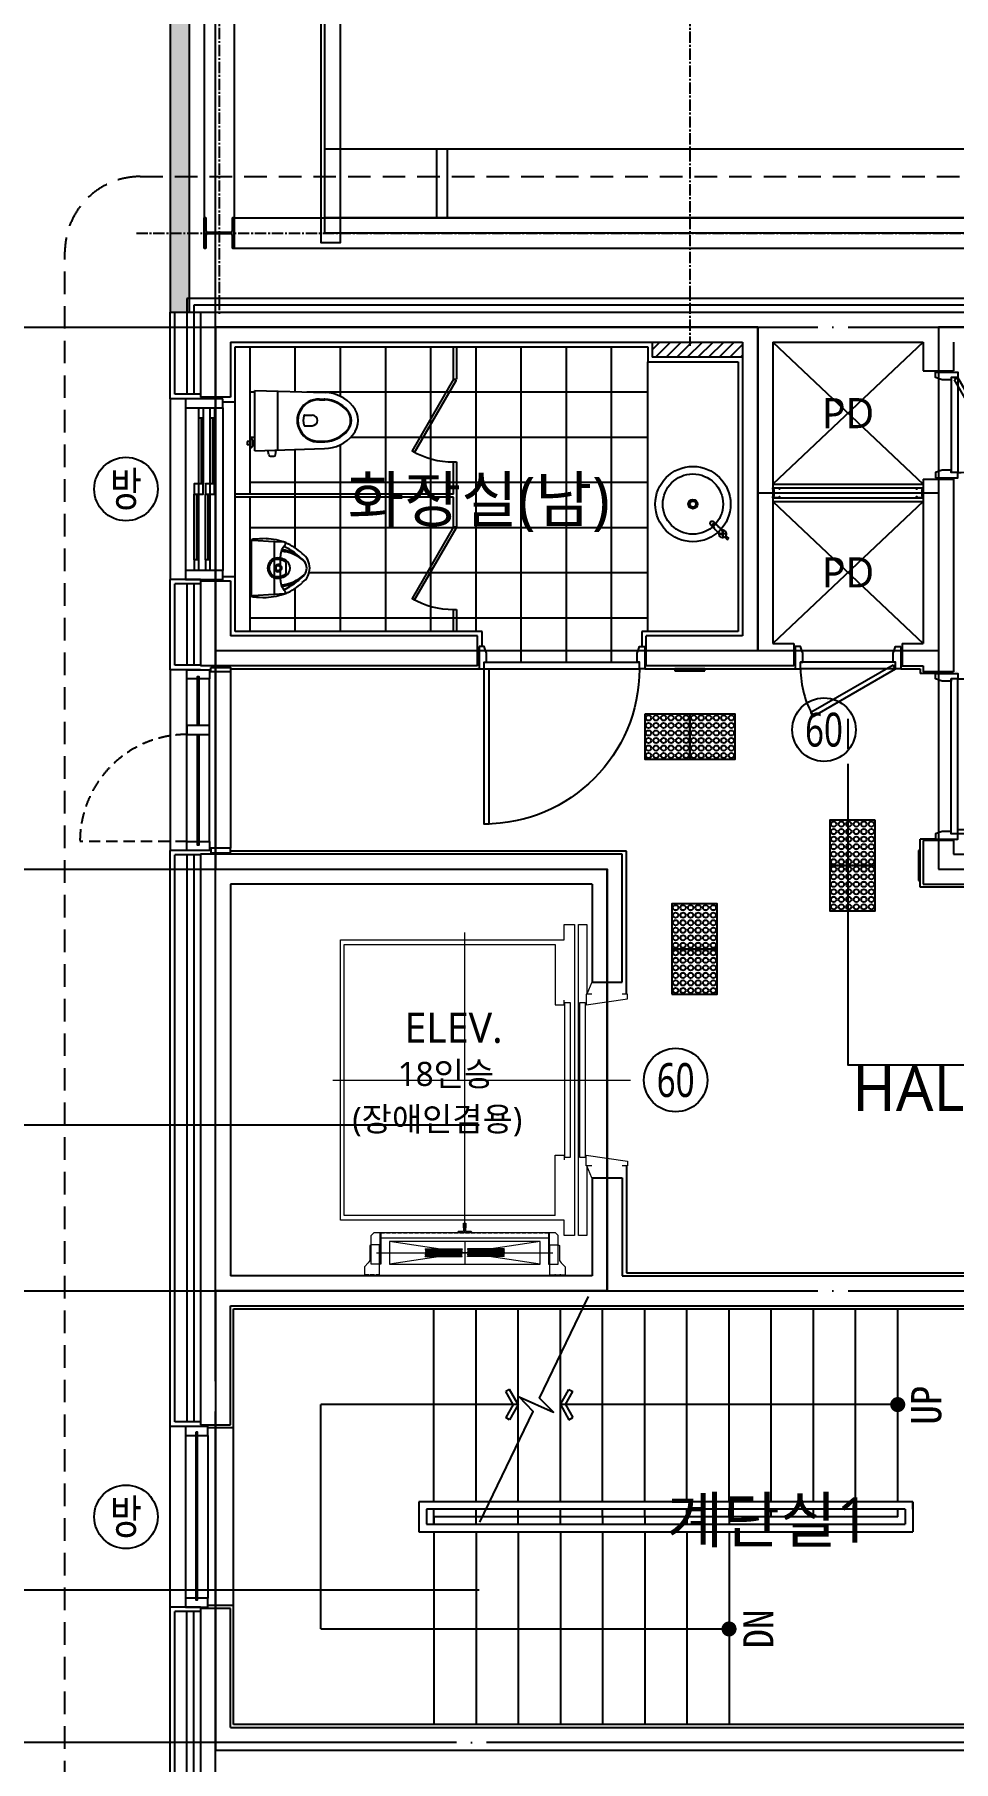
# Model space of a CAD drawing. Header units: millimetres. Extents: x 126000 to 189000, y 0 to 44550.
# Drawn here: x 140874 to 146975, y 17684 to 29152 of the extents above; entities that cross this region are included whole.
import ezdxf
from ezdxf.enums import TextEntityAlignment as Align

# ---------------------------------------------------------------- set-up
doc = ezdxf.new("R2010")
doc.units = ezdxf.units.MM
doc.header["$LTSCALE"] = 100
for name, pattern in [('CEN', [62, 60, -1, 0, -1]), ('CENTER', [66, 60, -2, 2, -2]), ('CENTER2', [1.125, 0.75, -0.125, 0.125, -0.125]), ('CHCENTER', [2.875, 2.5, -0.125, 0.125, -0.125]), ('DOT', [6.35, 0, -6.35]), ('HID', [2.3, 1.5, -0.8]), ('HIDDEN', [0.375, 0.25, -0.125])]:
    doc.linetypes.add(name, pattern=pattern)
for name, color, linetype in [('00', 7, 'Continuous'), ('1', 1, 'CHCENTER'), ('3', 5, 'Continuous'), ('A-EQP-TOILET', 6, 'Continuous'), ('A-MARK', 3, 'Continuous'), ('AA-DWXM-DOOR', 4, 'Continuous'), ('CEN', 1, 'CEN'), ('COL', 2, 'Continuous'), ('DW-STUD', 8, 'Continuous'), ('FIN', 5, 'Continuous'), ('fur', 6, 'Continuous'), ('HAT', 5, 'Continuous'), ('insul', 8, 'Continuous'), ('L1', 8, 'Continuous'), ('TEX', 3, 'Continuous'), ('TEXT', 3, 'Continuous'), ('TEXT3', 7, 'Continuous'), ('WAL', 3, 'Continuous'), ('WID', 4, 'Continuous'), ('방화문', 7, 'Continuous'), ('부분확대', 7, 'Continuous'), ('장애인', 8, 'Continuous')]:
    doc.layers.add(name, color=color, linetype=linetype)
for name, color, linetype, lineweight in [('LAD-CEN', 1, 'CENTER2', 9), ('LAD-OUTLINE', 7, 'Continuous', 20), ('LAD-REFERENCE', 7, 'Continuous', 5), ('LAD-THINLINE', 7, 'Continuous', 9)]:
    doc.layers.add(name, color=color, linetype=linetype, lineweight=lineweight)
doc.layers.add('면적선', color=44, linetype='Continuous', plot=False)
doc.styles.add('돋움', font='')
doc.styles.add('맑은고딕', font='')
doc.styles.add('울릉도L', font='')
doc.styles.get('돋움').set_extended_font_data('DotumChe')
doc.styles.get('맑은고딕').set_extended_font_data('Malgun Gothic')
doc.styles.get('울릉도L').set_extended_font_data('Malgun Gothic')
doc.linetypes.add('BATTING', pattern='A,0.00254,-2.54,[134,ltypeshp.shx,S=2.54,R=0,X=-2.54,Y=0],-5.08,[134,ltypeshp.shx,S=2.54,R=180,X=2.54,Y=0],-2.54', length=10.16254)

# ---------------------------------------------------------------- blocks, each defined once
blk = doc.blocks.new('*U14')
at = {"layer": 'LAD-OUTLINE'}
blk.add_line((0, 0), (80, 35), dxfattribs=at)
blk.add_lwpolyline([(80, 0), (80, 39), (150, 39), (110, -237), (80, -237), (80, -200)], dxfattribs=at)
blk = doc.blocks.new('*U15')
at = {"layer": 'LAD-OUTLINE'}
blk.add_line((0, 0), (-80, 35), dxfattribs=at)
blk.add_lwpolyline([(-80, 0), (-80, 39), (-150, 39), (-110, -237), (-80, -237), (-80, -200)], dxfattribs=at)
blk = doc.blocks.new('*U13')
at = {"layer": 'LAD-CEN', "ltscale": 200}
for p, q in [((0, 875), (0, -1100)), ((-1009, 0), (980, 0))]:
    blk.add_line(p, q, dxfattribs=at)
at = {"layer": 'LAD-OUTLINE'}
for points in [[(-1032, -730), (-1032, -660), (-930, -660), (-930, 825), (930, 825), (930, -660), (1032, -660), (1032, -730), (-1032, -730)], [(-900, -600), (-900, 800), (900, 800), (900, -600)], [(-900, -600), (-500, -600), (-500, -660), (-530, -660)], [(-515, -665), (515, -665), (515, -700), (-515, -700), (-515, -665)], [(900, -600), (500, -600), (500, -660), (530, -660)], [(-570, -810), (-1032, -810), (-1032, -755), (1032, -755), (1032, -810), (570, -810)], [(-515, -765), (515, -765), (515, -800), (-515, -800), (-515, -765)]]:
    blk.add_lwpolyline(points, dxfattribs=at)
blk = doc.blocks.new('LAD-RAIL-13K')
at = {"layer": 'LAD-THINLINE', "linetype": 'Continuous'}
for p, q in [((-40.801031, -53.720832), (-8.448969, -51.279167)), ((-4.75, -47.290511), (-4.75, -35.2)), ((4.75, -35.2), (4.75, -47.290511)), ((8.448969, -51.279167), (40.801031, -53.720832))]:
    blk.add_line(p, q, dxfattribs=at)
for points in [[(-7.95, -32), (-8, -32), (-8, -1), (-7, 0), (7, 0), (8, -1), (8, -32), (7.95, -32)], [(44.5, -57.709489), (44.5, -62), (-44.5, -62), (-44.5, -57.709489)]]:
    blk.add_lwpolyline(points, dxfattribs=at)
for centre, radius, start, end in [((-40.5, -57.709489), 4, 94.3160279995, 180), ((-8.75, -47.290511), 4, 274.3160279995, 0), ((-7.95, -35.2), 3.2, 0, 90), ((7.95, -35.2), 3.2, 90, 180), ((8.75, -47.290511), 4, 180, 265.6839720005), ((40.5, -57.709489), 4, 0, 85.6839720005)]:
    blk.add_arc(centre, radius, start, end, dxfattribs=at)
blk = doc.blocks.new('*U10')
at = {"layer": 'LAD-CEN', "ltscale": 10}
for p, q in [((-293, 636), (-277, 636)), ((-293, 601), (-277, 601)), ((-293, -601), (-277, -601)), ((-293, -636), (-277, -636))]:
    blk.add_line(p, q, dxfattribs=at)
at = {"layer": 'LAD-REFERENCE'}
for p, q in [((0, 601), (0, -601)), ((-211, 562), (0, 562)), ((-37, 556), (-37, -556)), ((-211, -562), (0, -562))]:
    blk.add_line(p, q, dxfattribs=at)
for points in [[(-83, 621), (-83, 621), (-88, 629), (-180, 629, -0.188811), (-194, 634), (-201, 641), (-228, 666), (-288, 666), (-288, 566), (-213, 566), (-83, 566)], [(-83, -621), (-83, -621), (-88, -629), (-180, -629, 0.188811), (-194, -634), (-201, -641), (-228, -666), (-288, -666), (-288, -566), (-213, -566), (-83, -566)]]:
    blk.add_lwpolyline(points, format="xyb", close=True, dxfattribs=at)
for points in [[(0, 556), (-211, 556), (-211, 621), (-20, 621), (0, 601)], [(0, -556), (-211, -556), (-211, -621), (-20, -621), (0, -601)]]:
    blk.add_lwpolyline(points, dxfattribs=at)
at = {"layer": 'LAD-THINLINE', "color": 2, "linetype": 'HIDDEN'}
for p, q in [((-282, 566), (-282, 666)), ((-6, -556), (-6, 556)), ((-282, -566), (-282, -666))]:
    blk.add_line(p, q, dxfattribs=at)
blk = doc.blocks.new('*U11')
at = {"layer": 'LAD-CEN', "linetype": 'CENTER'}
for p, q in [((0, 586), (0, -586)), ((75, 0), (-75, 0))]:
    blk.add_line(p, q, dxfattribs=at)
at = {"layer": 'LAD-THINLINE', "color": 5}
for p, q in [((-75, -500), (75, 500)), ((75, -500), (-75, 500)), ((-25, 262), (-25, 17)), ((-25, 262), (-22, 262)), ((-25, 262), (-22, 262)), ((-25, 262), (-22, 262)), ((-25, 262), (-22, 262)), ((-22, 262), (-22, 17)), ((-22, 262), (-21, 259)), ((-22, 262), (-21, 259)), ((-15, 260), (-12, 260)), ((-15, 260), (-12, 260)), ((-15, 260), (-15, 20)), ((-15, 260), (-9, 260)), ((-15, 260), (-9, 260)), ((-9, 260), (-9, 20)), ((-3, 260), (-3, 20)), ((3, 260), (-3, 260)), ((3, 260), (-3, 260)), ((3, 260), (0, 260)), ((3, 260), (0, 260)), ((3, 260), (3, 20)), ((15, 260), (9, 260)), ((9, 260), (9, 20)), ((9, 260), (9, 20)), ((15, 260), (12, 260)), ((15, 260), (15, 20)), ((25, 262), (21, 262)), ((25, 262), (21, 262)), ((21, 262), (21, 17)), ((21, 262), (21, 259)), ((25, 262), (21, 262)), ((25, 262), (21, 262)), ((21, 262), (21, 259)), ((25, 262), (25, 17)), ((-25, 17), (-22, 17)), ((-25, 17), (-22, 17)), ((-22, 17), (-21, 21)), ((-15, 20), (-9, 20)), ((-15, 20), (-9, 20)), ((3, 20), (-3, 20)), ((15, 20), (9, 20)), ((21, 17), (21, 21)), ((25, 17), (21, 17)), ((25, 17), (21, 17)), ((-25, -263), (-25, -18)), ((-25, -18), (-22, -18)), ((-25, -18), (-22, -18)), ((-22, -263), (-22, -18)), ((-22, -18), (-21, -21)), ((-15, -21), (-9, -21)), ((-15, -21), (-9, -21)), ((-15, -261), (-15, -21)), ((-9, -261), (-9, -21)), ((-3, -261), (-3, -21)), ((3, -21), (-3, -21)), ((3, -261), (3, -21)), ((15, -21), (9, -21)), ((9, -261), (9, -21)), ((9, -261), (9, -21)), ((15, -261), (15, -21)), ((21, -263), (21, -18)), ((25, -18), (21, -18)), ((25, -18), (21, -18)), ((21, -18), (21, -21)), ((25, -263), (25, -18)), ((-25, -263), (-22, -263)), ((-25, -263), (-22, -263)), ((-25, -263), (-22, -263)), ((-25, -263), (-22, -263)), ((-22, -263), (-21, -260)), ((-22, -263), (-21, -260)), ((-15, -261), (-12, -261)), ((-15, -261), (-12, -261)), ((-15, -261), (-9, -261)), ((-15, -261), (-9, -261)), ((3, -261), (-3, -261)), ((3, -261), (-3, -261)), ((3, -261), (0, -261)), ((3, -261), (0, -261)), ((15, -261), (9, -261)), ((15, -261), (12, -261)), ((21, -263), (21, -260)), ((21, -263), (21, -260)), ((25, -263), (21, -263)), ((25, -263), (21, -263)), ((25, -263), (21, -263)), ((25, -263), (21, -263))]:
    blk.add_line(p, q, dxfattribs=at)
at = {"layer": 'LAD-THINLINE'}
blk.add_lwpolyline([(-75, -500), (75, -500), (75, 500), (-75, 500)], close=True, dxfattribs=at)
at = {"layer": 'LAD-THINLINE', "color": 5}
for centre, start, end in [((-18, 260), 190.2367, 0), ((-18, 260), 190.2367, 0), ((-6, 260), 180, 0), ((-6, 260), 180, 0), ((6, 260), 180, 0), ((6, 260), 180, 0), ((18, 260), 180, 349.7633), ((18, 260), 180, 349.7633), ((-18, 20), 0, 169.7633), ((-6, 20), 0, 180), ((6, 20), 0, 180), ((18, 20), 10.2367, 180), ((-18, -21), 190.2367, 0), ((-6, -21), 180, 0), ((6, -21), 180, 0), ((18, -21), 180, 349.7633), ((-18, -261), 0, 169.7633), ((-18, -261), 0, 169.7633), ((-6, -261), 0, 180), ((-6, -261), 0, 180), ((6, -261), 0, 180), ((6, -261), 0, 180), ((18, -261), 10.2367, 180), ((18, -261), 10.2367, 180)]:
    blk.add_arc(centre, 3, start, end, dxfattribs=at)
blk = doc.blocks.new('1')
for name, p in [('*U11', (2386334, -4381467)), ('*U14', (2386831, -4382312)), ('*U15', (2388131, -4382312))]:
    blk.add_blockref(name, p)
at = {"rotation": 270}
blk.add_blockref('LAD-RAIL-13K', (2386531, -4381467), dxfattribs=at)
at = {"layer": 'L1'}
for name, p in [('*U13', (2387481, -4381467)), ('*U10', (2386469, -4381467))]:
    blk.add_blockref(name, p, dxfattribs=at)
blk = doc.blocks.new('새로운 블럭$0$arrow1')
for p, q in [((0, 0), (0.286, 0.501)), ((0, 0), (0.286, -0.501)), ((0.165, 0), (0.41, 0.429)), ((0.165, 0), (0.41, -0.429)), ((0.286, 0.501), (0.41, 0.43)), ((0.286, -0.501), (0.41, -0.43))]:
    blk.add_line(p, q)
blk = doc.blocks.new('*U50')
at = {"layer": 'AA-DWXM-DOOR', "color": 8}
for p, q in [((35, 120), (1065, 120)), ((35, 75), (1065, 75))]:
    blk.add_line(p, q, dxfattribs=at)
at = {"layer": 'AA-DWXM-DOOR'}
for points in [[(65, 120), (65, 1150), (35, 1150), (35, 120)], [(0, -30), (0, 120), (35, 120), (35, 75), (50, 75), (50, 15), (35, -30), (35, -30)], [(1100, -30), (1100, 120), (1065, 120), (1065, 75), (1050, 75), (1050, 15), (1065, -30), (1065, -30)]]:
    blk.add_lwpolyline(points, close=True, dxfattribs=at)
at = {"layer": 'AA-DWXM-DOOR', "color": 16}
blk.add_arc((35, 120), 1030, 0, 90, dxfattribs=at)
at = {"layer": 'Defpoints', "linetype": 'DOT'}
for p, q in [((-10, 110), (-10, -20)), ((1110, 110), (1110, -20))]:
    blk.add_line(p, q, dxfattribs=at)
blk = doc.blocks.new('A$C741C417D')
at = {"layer": 'AA-DWXM-DOOR', "color": 8}
for p, q in [((-665, 190), (-35, 190)), ((-665, 145), (-35, 145))]:
    blk.add_line(p, q, dxfattribs=at)
at = {"layer": 'AA-DWXM-DOOR'}
for points in [[(-650, 164), (-104, 479), (-119, 505), (-665, 190)], [(-700, 40), (-700, 190), (-665, 190), (-665, 145), (-650, 145), (-650, 85), (-665, 40), (-665, 40)], [(0, 40), (0, 190), (-35, 190), (-35, 145), (-50, 145), (-50, 85), (-35, 40), (-35, 40)]]:
    blk.add_lwpolyline(points, close=True, dxfattribs=at)
at = {"layer": 'AA-DWXM-DOOR', "color": 16}
blk.add_arc((-665, 190), 630, 0, 29.9999, dxfattribs=at)
blk = doc.blocks.new('A$C38E82509')
at = {"layer": 'A-EQP-TOILET'}
for p, q in [((0, 369), (0, 7)), ((152, 363), (11, 372)), ((155, 16), (155, 360)), ((221, 359), (158, 363)), ((195, 108), (195, 268)), ((230, 225), (230, 151)), ((152, 13), (11, 4)), ((221, 17), (158, 13))]:
    blk.add_line(p, q, dxfattribs=at)
for centre, radius, start, end in [((15, 364), 15, 93.8943, 180), ((10, 362), 10, 86.2686, 180), ((150, -1616), 2000, 91.4255, 93.8943), ((66, -146), 530, 71.9423, 86.2769), ((152, 360), 3, 0, 86.2686), ((158, 360), 3, 86.2686, 180), ((220, 349), 10, 312.9859, 86.2686), ((22, -75), 480, 48.4528, 64.2738), ((182, 192), 70, 144.4696, 153.0054), ((166, 204), 50, 143.0546, 144.4696), ((166, 204), 50, 128.4584, 143.0546), ((166, 204), 50, 112.3552, 128.4584), ((166, 204), 40, 119.5264, 141.0261), ((166, 204), 40, 102.6693, 119.5264), ((166, 204), 50, 102.6693, 112.3552), ((177, 155), 100, 79.6672, 102.6693), ((177, 155), 90, 78.5043, 102.6693), ((295, 268), 100, 132.9859, 180), ((177, 155), 100, 58.0374, 79.6672), ((177, 155), 90, 55.67, 78.5043), ((182, 50), 250, 46.2214, 85.9523), ((170, 63), 250, 42.0777, 82.0201), ((143, 109), 233, 66.6541, 71.5757), ((200, 188), 50, 60, 60.1925), ((200, 188), 60, 300, 60), ((22, -79), 455, 49.6406, 62.0313), ((183, 86), 225, 39.8659, 53.5906), ((272, 188), 118, 305.1415, 54.8585), ((300, 188), 70, 322.3301, 37.6699), ((180, 188), 70, 157.482, 202.518), ((180, 188), 70, 148.9973, 157.482), ((180, 188), 70, 202.518, 211.0027), ((180, 188), 60, 155.6699, 204.3301), ((182, 184), 70, 206.9946, 215.5304), ((180, 188), 60, 148.6631, 155.6699), ((180, 188), 60, 204.3301, 211.3369), ((166, 172), 50, 215.5304, 216.9454), ((166, 172), 50, 216.9454, 231.5416), ((182, 192), 60, 144.4696, 153.3396), ((182, 184), 60, 206.6604, 215.5304), ((166, 204), 40, 141.0261, 144.4696), ((166, 172), 40, 215.5304, 218.9739), ((166, 172), 40, 218.9739, 240.4736), ((166, 172), 50, 231.5416, 247.6448), ((166, 172), 40, 240.4736, 257.3307), ((166, 172), 50, 247.6448, 257.3307), ((177, 221), 100, 257.3307, 280.3328), ((180, 188), 24, 51.3178, 308.6822), ((177, 221), 90, 257.3307, 281.4957), ((180, 188), 16, 20.3641, 339.6359), ((180, 188), 24, 308.6822, 51.3178), ((180, 188), 16, 339.6359, 20.3641), ((177, 221), 90, 281.4957, 304.33), ((177, 221), 100, 280.3328, 301.9626), ((182, 326), 250, 274.0477, 313.7786), ((170, 313), 250, 277.9799, 317.9223), ((225, 225), 5, 0, 55.67), ((225, 151), 5, 304.33, 0), ((183, 289), 225, 306.4094, 320.1341), ((10, 14), 10, 180, 273.7314), ((15, 12), 15, 180, 266.1057), ((68, 501), 509, 273.572, 288.7455), ((152, 16), 3, 273.7314, 0), ((158, 16), 3, 180, 273.7314), ((295, 108), 100, 180, 227.0141), ((143, 267), 233, 288.4243, 293.3459), ((220, 27), 10, 273.7314, 47.0141), ((22, 450), 480, 295.7262, 311.5472), ((22, 455), 455, 297.9687, 310.3594), ((150, 1992), 2000, 266.1057, 268.5745)]:
    blk.add_arc(centre, radius, start, end, dxfattribs=at)
blk = doc.blocks.new('EntPlan_C200X200')
for p, q in [((100, 100), (-100, 100)), ((-100, 100), (-100, 88)), ((-100, 88), (-17, 88)), ((-4, 75), (-4, -75)), ((4, -75), (4, 75)), ((17, 88), (100, 88)), ((100, 88), (100, 100)), ((-17, -88), (-100, -88)), ((-100, -88), (-100, -100)), ((-100, -100), (100, -100)), ((100, -88), (17, -88)), ((100, -100), (100, -88))]:
    blk.add_line(p, q)
blk.add_lwpolyline([(-4, 75, 0.414214), (-17, 88), (-100, 88), (-100, 100), (100, 100), (100, 88), (17, 88, 0.414214), (4, 75), (4, -75, 0.414214), (17, -88), (100, -88), (100, -100), (-100, -100), (-100, -88), (-17, -88, 0.414214), (-4, -75)], format="xyb", close=True)
for centre, start, end in [((-17, 75), 0, 90), ((17, 75), 90, 180), ((-17, -75), 270, 0), ((17, -75), 180, 270)]:
    blk.add_arc(centre, 13, start, end)
blk = doc.blocks.new('pl_l1')
for p, q in [((2375, 1060), (-2375, 1060)), ((-2375, 1060), (-2375, -1060)), ((2375, 1060), (2375, -1060)), ((2375, 960), (-2375, 960)), ((1560, 960), (1560, 500)), ((1630, 960), (1630, 500)), ((-2375, 500), (2375, 500)), ((-2375, -500), (2375, -500)), ((-1630, -960), (-1630, -500)), ((-1560, -960), (-1560, -500)), ((2375, -960), (-2375, -960)), ((2375, -1060), (-2375, -1060))]:
    blk.add_line(p, q)
blk = doc.blocks.new('cage_l1')
for p, q in [((-2948, 1328), (-2943, 1330)), ((-2948, 1282), (-2948, 1328)), ((-2948, 1282), (-2943, 1280)), ((-2833, 1330), (-2943, 1330)), ((-2833, 1280), (-2943, 1280)), ((-2930, 1275), (-2930, 1272)), ((-2830, 1275), (-2930, 1275)), ((-2930, 1272), (-2930, 1255)), ((-2908, 1280), (-2908, 1275)), ((-2868, 1280), (-2868, 1275)), ((-2828, 1328), (-2833, 1330)), ((-2828, 1282), (-2833, 1280)), ((-2830, 1265), (-2830, 1275)), ((-2770, 1265), (-2830, 1265)), ((-2828, 1282), (-2828, 1328)), ((-2823, 1279), (-2825, 1274)), ((-2825, 1265), (-2825, 1274)), ((-2777, 1279), (-2823, 1279)), ((-2777, 1279), (-2775, 1274)), ((-2775, 1265), (-2775, 1274)), ((-2772, 1328), (-2767, 1330)), ((-2772, 1282), (-2772, 1328)), ((-2772, 1282), (-2767, 1280)), ((-2770, 1265), (-2770, 1275)), ((-2670, 1275), (-2770, 1275)), ((-2767, 1330), (-2657, 1330)), ((-2767, 1280), (-2657, 1280)), ((-2732, 1280), (-2732, 1275)), ((-2692, 1280), (-2692, 1275)), ((-2670, 1275), (-2670, 1272)), ((-2670, 1272), (-2670, 1255)), ((-2652, 1328), (-2657, 1330)), ((-2652, 1282), (-2657, 1280)), ((-2652, 1282), (-2652, 1328)), ((2652, 1328), (2657, 1330)), ((2652, 1282), (2652, 1328)), ((2652, 1282), (2657, 1280)), ((2767, 1330), (2657, 1330)), ((2767, 1280), (2657, 1280)), ((2670, 1275), (2670, 1272)), ((2670, 1275), (2770, 1275)), ((2670, 1272), (2670, 1255)), ((2692, 1280), (2692, 1275)), ((2732, 1280), (2732, 1275)), ((2772, 1328), (2767, 1330)), ((2772, 1282), (2767, 1280)), ((2770, 1265), (2770, 1275)), ((2770, 1265), (2830, 1265)), ((2772, 1282), (2772, 1328)), ((2777, 1279), (2775, 1274)), ((2775, 1265), (2775, 1274)), ((2777, 1279), (2823, 1279)), ((2823, 1279), (2825, 1274)), ((2825, 1265), (2825, 1274)), ((2828, 1328), (2833, 1330)), ((2828, 1282), (2828, 1328)), ((2828, 1282), (2833, 1280)), ((2830, 1265), (2830, 1275)), ((2830, 1275), (2930, 1275)), ((2833, 1330), (2943, 1330)), ((2833, 1280), (2943, 1280)), ((2868, 1280), (2868, 1275)), ((2908, 1280), (2908, 1275)), ((2930, 1275), (2930, 1272)), ((2930, 1272), (2930, 1255)), ((2948, 1328), (2943, 1330)), ((2948, 1282), (2943, 1280)), ((2948, 1282), (2948, 1328)), ((-2930, 1255), (-2872.7, 1126)), ((-2670, 1255), (-2727.3, 1126)), ((-2113.5, 1176), (-2080, 1189.5)), ((-2113.5, 1060), (-2113.5, 1176)), ((-2080, 1189.5), (-1980, 1189.5)), ((-1980, 1189.5), (-1946.5, 1176)), ((-1946.5, 1060), (-1946.5, 1176)), ((1980, 1189.5), (1946.5, 1176)), ((1946.5, 1060), (1946.5, 1176)), ((2080, 1189.5), (1980, 1189.5)), ((2113.5, 1176), (2080, 1189.5)), ((2113.5, 1060), (2113.5, 1176)), ((2670, 1255), (2727.3, 1126)), ((2930, 1255), (2872.7, 1126)), ((-2875, -1126), (-2875, 1126)), ((-2875, 1126), (-2505, 1126)), ((-2485, 1053), (-2485, 1106)), ((-2375, 1060), (-2485, 1060)), ((-2395, -1060), (-2395, 1060)), ((2375, 1060), (2485, 1060)), ((2395, -1060), (2395, 1060)), ((2485, 1053), (2485, 1106)), ((2875, 1126), (2505, 1126)), ((2875, -1126), (2875, 1126)), ((-2930, -1255), (-2872.7, -1126)), ((-2875, -1126), (-2505, -1126)), ((-2670, -1255), (-2727.3, -1126)), ((-2485, -1053), (-2485, -1106)), ((-2375, -1060), (-2485, -1060)), ((-2113.5, -1176), (-2113.5, -1060)), ((-1946.5, -1176), (-1946.5, -1060)), ((1946.5, -1176), (1946.5, -1060)), ((2113.5, -1176), (2113.5, -1060)), ((2375, -1060), (2485, -1060)), ((2485, -1053), (2485, -1106)), ((2875, -1126), (2505, -1126)), ((2670, -1255), (2727.3, -1126)), ((2930, -1255), (2872.7, -1126)), ((-2930, -1272), (-2930, -1255)), ((-2670, -1272), (-2670, -1255)), ((-2113.5, -1176), (-2080, -1189.5)), ((-2080, -1189.5), (-1980, -1189.5)), ((-1980, -1189.5), (-1946.5, -1176)), ((1980, -1189.5), (1946.5, -1176)), ((2080, -1189.5), (1980, -1189.5)), ((2113.5, -1176), (2080, -1189.5)), ((2670, -1272), (2670, -1255)), ((2930, -1272), (2930, -1255)), ((-2948, -1282), (-2943, -1280)), ((-2948, -1282), (-2948, -1328)), ((-2948, -1328), (-2943, -1330)), ((-2833, -1280), (-2943, -1280)), ((-2833, -1330), (-2943, -1330)), ((-2930, -1275), (-2930, -1272)), ((-2830, -1275), (-2930, -1275)), ((-2908, -1280), (-2908, -1275)), ((-2868, -1280), (-2868, -1275)), ((-2828, -1282), (-2833, -1280)), ((-2828, -1328), (-2833, -1330)), ((-2830, -1265), (-2830, -1275)), ((-2770, -1265), (-2830, -1265)), ((-2828, -1282), (-2828, -1328)), ((-2825, -1265), (-2825, -1274)), ((-2823, -1279), (-2825, -1274)), ((-2777, -1279), (-2823, -1279)), ((-2777, -1279), (-2775, -1274)), ((-2775, -1265), (-2775, -1274)), ((-2772, -1282), (-2767, -1280)), ((-2772, -1282), (-2772, -1328)), ((-2772, -1328), (-2767, -1330)), ((-2770, -1265), (-2770, -1275)), ((-2670, -1275), (-2770, -1275)), ((-2767, -1280), (-2657, -1280)), ((-2767, -1330), (-2657, -1330)), ((-2732, -1280), (-2732, -1275)), ((-2692, -1280), (-2692, -1275)), ((-2670, -1275), (-2670, -1272)), ((-2652, -1282), (-2657, -1280)), ((-2652, -1328), (-2657, -1330)), ((-2652, -1282), (-2652, -1328)), ((2652, -1282), (2657, -1280)), ((2652, -1282), (2652, -1328)), ((2652, -1328), (2657, -1330)), ((2767, -1280), (2657, -1280)), ((2767, -1330), (2657, -1330)), ((2670, -1275), (2670, -1272)), ((2670, -1275), (2770, -1275)), ((2692, -1280), (2692, -1275)), ((2732, -1280), (2732, -1275)), ((2772, -1282), (2767, -1280)), ((2772, -1328), (2767, -1330)), ((2770, -1265), (2770, -1275)), ((2770, -1265), (2830, -1265)), ((2772, -1282), (2772, -1328)), ((2775, -1265), (2775, -1274)), ((2777, -1279), (2775, -1274)), ((2777, -1279), (2823, -1279)), ((2823, -1279), (2825, -1274)), ((2825, -1265), (2825, -1274)), ((2828, -1282), (2833, -1280)), ((2828, -1282), (2828, -1328)), ((2828, -1328), (2833, -1330)), ((2830, -1265), (2830, -1275)), ((2830, -1275), (2930, -1275)), ((2833, -1280), (2943, -1280)), ((2833, -1330), (2943, -1330)), ((2868, -1280), (2868, -1275)), ((2908, -1280), (2908, -1275)), ((2930, -1275), (2930, -1272)), ((2948, -1282), (2943, -1280)), ((2948, -1328), (2943, -1330)), ((2948, -1282), (2948, -1328))]:
    blk.add_line(p, q)
for centre, radius, start, end in [((50, 0), 2745, 157.44284, 202.55716), ((57.2, 0), 2732.2, 157.17179, 202.82821), ((-2505, 1106), 20, 0, 90), ((-57.2, 0), 2732.2, 337.17179, 22.82821), ((2505, 1106), 20, 90, 180), ((-50, 0), 2745, 337.44284, 22.55716), ((-2505, -1106), 20, 270, 0), ((2505, -1106), 20, 180, 270)]:
    blk.add_arc(centre, radius, start, end)
blk.add_blockref('pl_l1', (0, 0))
blk = doc.blocks.new('Plan_Plate')
for points in [[(-1115, 2350), (-3562.5, 2350), (-3562.5, 2220), (-1115, 2220)], [(1115, 2350), (3562.5, 2350), (3562.5, 2220), (1115, 2220)], [(-1115, -2450), (-3562.5, -2450), (-3562.5, -2320), (-1115, -2320)], [(1115, -2450), (3562.5, -2450), (3562.5, -2320), (1115, -2320)]]:
    blk.add_lwpolyline(points, close=True)
at = {"xscale": -1, "rotation": 90}
blk.add_blockref('cage_l1', (0, 0), dxfattribs=at)
at = {"layer": '3', "rotation": 90}
for p in [(-2440, -50), (2440, -50)]:
    blk.add_blockref('pl_l1', p, dxfattribs=at)
blk = doc.blocks.new('002')
at = {"color": 1, "linetype": 'CENTER2'}
for p, q in [((1382958, 2257443), (1382958, 2264793)), ((1375208, 2261118), (1383708, 2261118)), ((1375408, 2257993), (1383508, 2257993))]:
    blk.add_line(p, q, dxfattribs=at)
at = {"color": 7, "linetype": 'Continuous'}
for p, q in [((1382858, 2258093), (1382858, 2264143)), ((1383058, 2258093), (1383058, 2264143)), ((1375958, 2258093), (1382958, 2258093)), ((1376058, 2257893), (1382858, 2257893))]:
    blk.add_line(p, q, dxfattribs=at)
for name, p in [('Plan_Plate', (1379458, 2261118)), ('EntPlan_C200X200', (1382958, 2257993))]:
    blk.add_blockref(name, p)
blk = doc.blocks.new('A$C1434219D')
at = {"layer": '장애인', "color": 6}
blk.add_lwpolyline([(0, 0), (300, 0), (300, 300), (0, 300)], close=True, dxfattribs=at)
at = {"layer": '장애인'}
for centre in [(25, 275), (25, 225), (75, 275), (75, 225), (125, 275), (125, 225), (175, 275), (175, 225), (225, 275), (225, 225), (275, 275), (275, 225), (25, 175), (25, 125), (75, 175), (75, 125), (125, 175), (125, 125), (175, 175), (175, 125), (225, 175), (225, 125), (275, 175), (275, 125), (25, 75), (25, 25), (75, 75), (75, 25), (125, 75), (125, 25), (175, 75), (175, 25), (225, 75), (225, 25), (275, 75), (275, 25)]:
    blk.add_circle(centre, 17.5, dxfattribs=at)
blk = doc.blocks.new('to-cl-004-D-P')
at = {"layer": 'A-EQP-TOILET'}
for p, q in [((32, 373), (499, 359)), ((32, -28), (32, 373)), ((182, 368), (182, -22)), ((460, 315), (497, 314)), ((460, 310), (496, 309)), ((361, 208), (412, 208)), ((361, 138), (412, 138)), ((0, 33), (-20, 33)), ((-20, 33), (-20, 12)), ((0, 12), (-20, 12)), ((4, 53), (0, 53)), ((0, 53), (0, -7)), ((18, 5), (18, 40)), ((460, 35), (496, 36)), ((460, 30), (497, 31)), ((4, -7), (0, -7)), ((32, -28), (493, -14)), ((125, -56), (118, -25)), ((134, -64), (158, -64)), ((168, -56), (173, -24))]:
    blk.add_line(p, q, dxfattribs=at)
for centre, radius, start, end in [((489, 109), 250, 39.393, 87.8693), ((452, 173), 140, 149.3301, 210.6699), ((452, 173), 135, 149.3301, 210.6699), ((456, 170), 145, 88.4637, 149.3301), ((456, 170), 140, 88.4637, 149.3301), ((489, 109), 205, 88.8513, 89.0581), ((489, 109), 205, 39.393, 88.0761), ((489, 109), 200, 39.393, 88.0761), ((567, 173), 100, 320.607, 39.393), ((567, 173), 105, 320.607, 39.393), ((567, 173), 150, 320.607, 39.393), ((457, 173), 105, 162.5424, 197.4576), ((361, 203), 5, 90, 162.5424), ((361, 143), 5, 197.4576, 270), ((412, 173), 35, 270, 90), ((1, 35), 17.6, 16.4669, 80.531), ((1, 10), 17.6, 279.469, 343.5331), ((456, 175), 145, 210.6699, 271.5363), ((456, 175), 140, 210.6699, 271.5363), ((489, 236), 250, 270.8621, 320.607), ((489, 236), 200, 271.9239, 320.607), ((489, 236), 205, 271.9239, 320.607), ((134, -54), 10, 191.7664, 271.1467), ((158, -54), 10, 271.1467, 350.5271)]:
    blk.add_arc(centre, radius, start, end, dxfattribs=at)

msp = doc.modelspace()

# ---------------------------------------------------------------- hatches: boundary and pattern name
at = {"transparency": 33554559}
h = msp.add_hatch(dxfattribs=at)
h.set_pattern_fill('CROSS', color=4, scale=5, angle=-90)
h.set_pattern_definition([(270, (143121.996, -26828.983), (31.75, -31.75), [15.875, -47.625]), (360, (143114.06, -26836.92), (31.75, 31.75), [15.875, -47.625])])
h.paths.add_polyline_path([(141775.2, 35159.1), (141775.2, 27309.1), (148675.2, 27309.1), (148675.2, 35159.1)])
h.paths.add_polyline_path([(141900.2, 35034.1), (141900.2, 27309.1), (148550.2, 27309.1), (148550.2, 35034.1)], flags=16)
at = {"layer": 'HAT'}
h = msp.add_hatch(dxfattribs=at)
h.set_pattern_fill('_USER', color=8, scale=50, angle=45, pattern_type=0)
h.set_pattern_definition([(45, (0, 100), (-35.355339, 35.355339), [])])
h.paths.add_polyline_path([(145575.2, 27109.1), (144975.2, 27109.1), (144975.2, 27009.1), (145575.2, 27009.1)])

# ---------------------------------------------------------------- linework, layer by layer
at = {"color": 4}
for points in [[(141775.2, 35159.1), (141775.2, 27309.1), (148675.2, 27309.1), (148675.2, 35159.1)], [(141900.2, 35034.1), (141900.2, 27309.1), (148550.2, 27309.1), (148550.2, 35034.1)]]:
    msp.add_lwpolyline(points, close=True, dxfattribs=at)
at = {"layer": '00'}
msp.add_lwpolyline([(143829.6, 19272.2), (144184.6, 20008.5), (144091.1, 20105.4), (144319.1, 20002.8), (144227.6, 20097.7), (144552.8, 20772.2)], dxfattribs=at)
at = {"layer": '00', "const_width": 50}
for points in [[(146605.2, 20029.1, -1), (146605.2, 20079.1, -1)], [(145485.2, 18539.1, -1), (145485.2, 18589.1, -1)]]:
    msp.add_lwpolyline(points, format="xyb", close=True, dxfattribs=at)
at = {"layer": '1', "color": 3}
for points in [[(145125.3, 24927.9), (145325.3, 24927.9), (145325.3, 24939.1), (145125.3, 24939.1)], [(146744, 23734.1), (146744, 23534.1), (146755.2, 23534.1), (146755.2, 23734.1)]]:
    msp.add_lwpolyline(points, close=True, dxfattribs=at)
at = {"layer": 'A-MARK'}
for p, q in [((143825.2, 21909.1), (136942.3, 21909.1)), ((143825.2, 18820.8), (136942.3, 18820.8))]:
    msp.add_line(p, q, dxfattribs=at)
at = {"layer": 'A-MARK', "color": 8}
for points in [[(146275.7, 24409.1), (146275.7, 24609.1)], [(147475.7, 19809.1), (147475.7, 22309.1), (146275.7, 22309.1), (146275.7, 24309.1)]]:
    msp.add_lwpolyline(points, dxfattribs=at)
at = {"layer": 'CEN'}
for p, q in [((142075.2, 7809.1), (142075.2, 36909.1)), ((140075.2, 27209.1), (150175.2, 27209.1)), ((145675.2, 27209.1), (145675.2, 25059.1)), ((146875.2, 27209.1), (146875.2, 23609.1)), ((145675.2, 26109.1), (146875.2, 26109.1)), ((146875.2, 25059.1), (142075.2, 25059.1)), ((140075.2, 23609.1), (144675.2, 23609.1)), ((144675.2, 20809.1), (144675.2, 23609.1)), ((146875.2, 23609.1), (171075.2, 23609.1)), ((140075.2, 20809.1), (149875.2, 20809.1)), ((149875.2, 17809.1), (140075.2, 17809.1))]:
    msp.add_line(p, q, dxfattribs=at)
at = {"layer": 'COL'}
for p, q in [((141975.2, 27309.1), (150275.2, 27309.1)), ((141975.2, 27309.1), (141975.2, 26744.1)), ((142175.2, 27109.1), (142175.2, 26744.1)), ((142175.2, 27109.1), (145575.2, 27109.1)), ((145575.2, 27109.1), (145575.2, 25159.1)), ((145775.2, 27109.1), (146775.2, 27109.1)), ((145775.2, 27109.1), (145775.2, 25109.1)), ((146775.2, 27109.1), (146775.2, 26919.1)), ((146975.2, 27109.1), (146975.2, 26919.1)), ((146775.2, 26919.1), (146975.2, 26919.1)), ((142175.2, 26744.1), (141975.2, 26744.1)), ((146775.2, 26199.1), (146775.2, 25109.1)), ((146775.2, 26199.1), (146975.2, 26199.1)), ((146975.2, 26199.1), (146975.2, 24919.1)), ((141975.2, 25524.1), (141975.2, 24959.1)), ((141975.2, 25524.1), (142175.2, 25524.1)), ((142175.2, 25524.1), (142175.2, 25159.1)), ((143815.2, 25159.1), (142175.2, 25159.1)), ((143815.2, 24959.1), (143815.2, 25159.1)), ((145575.2, 25159.1), (144935.2, 25159.1)), ((144935.2, 24959.1), (144935.2, 25159.1)), ((145775.2, 25109.1), (145915.2, 25109.1)), ((145915.2, 25109.1), (145915.2, 24959.1)), ((146635.2, 25109.1), (146775.2, 25109.1)), ((146635.2, 25109.1), (146635.2, 24959.1)), ((143815.2, 24959.1), (141975.2, 24959.1)), ((145915.2, 24959.1), (144935.2, 24959.1)), ((146635.2, 24959.1), (146775.2, 24959.1)), ((146775.2, 24959.1), (146775.2, 24919.1)), ((146975.2, 24919.1), (146775.2, 24919.1)), ((146775.2, 23799.1), (146775.2, 23509.1)), ((146975.2, 23799.1), (146775.2, 23799.1)), ((146975.2, 23799.1), (146975.2, 23709.1)), ((141975.2, 23709.1), (141975.2, 19919.1)), ((144775.2, 23709.1), (141975.2, 23709.1)), ((144775.2, 22859.1), (144775.2, 23709.1)), ((146975.2, 23709.1), (150075.2, 23709.1)), ((142175.2, 23509.1), (142175.2, 20909.1)), ((144575.2, 23509.1), (142175.2, 23509.1)), ((144575.2, 23509.1), (144575.2, 22859.1)), ((146775.2, 23509.1), (149175.2, 23509.1)), ((144575.2, 22859.1), (144775.2, 22859.1)), ((144575.2, 21559.1), (144575.2, 20909.1)), ((144575.2, 21559.1), (144775.2, 21559.1)), ((144775.2, 21559.1), (144775.2, 20909.1)), ((144575.2, 20909.1), (142175.2, 20909.1)), ((144775.2, 20909.1), (147065.2, 20909.1)), ((142175.2, 19919.1), (142175.2, 20709.1)), ((142175.2, 20709.1), (147065.2, 20709.1)), ((141975.2, 19919.1), (142175.2, 19919.1)), ((141975.2, 18699.1), (141975.2, 12309.1)), ((142175.2, 18699.1), (141975.2, 18699.1)), ((142175.2, 17909.1), (142175.2, 18699.1)), ((142175.2, 17909.1), (148375.2, 17909.1))]:
    msp.add_line(p, q, dxfattribs=at)
at = {"layer": 'DW-STUD'}
for points in [[(145782.2, 26087.6), (145782.2, 26130.6), (145775.2, 26133.6), (145775.2, 26141.6), (145820.2, 26141.6), (145820.2, 26133.6), (145819.2, 26133.6), (145819.2, 26140.6), (145776.2, 26140.6), (145776.2, 26134.3), (145783.2, 26131.3), (145783.2, 26087), (145776.2, 26084), (145776.2, 26077.6), (145819.2, 26077.6), (145819.2, 26084.6), (145820.2, 26084.6), (145820.2, 26076.6), (145775.2, 26076.6), (145775.2, 26084.6)], [(146768.2, 26130.6), (146768.2, 26087.6), (146775.2, 26084.6), (146775.2, 26076.6), (146730.2, 26076.6), (146730.2, 26084.6), (146731.2, 26084.6), (146731.2, 26077.6), (146774.2, 26077.6), (146774.2, 26084), (146767.2, 26087), (146767.2, 26131.3), (146774.2, 26134.3), (146774.2, 26140.6), (146731.2, 26140.6), (146731.2, 26133.6), (146730.2, 26133.6), (146730.2, 26141.6), (146775.2, 26141.6), (146775.2, 26133.6)]]:
    msp.add_lwpolyline(points, close=True, dxfattribs=at)
at = {"layer": 'FIN', "linetype": 'Continuous', "ltscale": 5}
for p, q in [((141775.2, 26734.1), (141775.2, 27309.1)), ((141805.2, 26764.1), (141805.2, 27309.1)), ((141775.2, 26734.1), (141775.2, 25534.1)), ((145775.2, 26166.6), (146775.2, 26166.6)), ((145775.2, 26051.6), (146775.2, 26051.6)), ((141775.2, 24934.1), (141775.2, 25534.1)), ((141805.2, 24964.1), (141805.2, 25504.1)), ((141775.2, 24934.1), (141775.2, 23734.1)), ((141775.2, 12029.1), (141775.2, 23734.1)), ((141805.2, 19939.1), (141805.2, 23704.1)), ((141805.2, 12059.1), (141805.2, 18679.1))]:
    msp.add_line(p, q, dxfattribs=at)
at = {"layer": 'FIN'}
for p, q in [((142205.2, 27079.1), (144945.2, 27079.1)), ((142205.2, 25189.1), (142205.2, 27079.1)), ((142305.2, 26099.1), (142305.2, 27079.1)), ((144945.2, 27079.1), (144945.2, 26979.1)), ((144945.2, 26979.1), (145545.2, 26979.1)), ((145545.2, 26979.1), (145545.2, 25189.1)), ((142123.2, 26714.1), (142205.2, 26714.1)), ((142305.2, 25189.1), (142305.2, 26079.1)), ((142123.2, 25554.1), (142205.2, 25554.1)), ((143845.2, 25189.1), (142205.2, 25189.1)), ((143845.2, 25089.1), (143845.2, 25189.1)), ((145545.2, 25189.1), (144905.2, 25189.1)), ((144905.2, 25189.1), (144905.2, 25089.1)), ((142175.2, 24939.1), (143825.2, 24939.1)), ((144925.2, 24939.1), (145925.2, 24939.1)), ((146625.2, 24939.1), (146755.2, 24939.1)), ((146755.2, 24939.1), (146755.2, 24909.1)), ((146855.2, 24909.1), (146755.2, 24909.1)), ((146755.2, 23489.1), (146755.2, 23809.1)), ((146855.2, 23809.1), (146755.2, 23809.1)), ((144805.2, 23729.1), (142175.2, 23729.1)), ((144805.2, 22779.1), (144805.2, 23729.1)), ((149155.2, 23489.1), (146755.2, 23489.1)), ((144805.2, 21639.1), (144805.2, 20929.1)), ((144805.2, 20929.1), (147075.2, 20929.1)), ((142195.2, 19899.1), (142195.2, 20689.1)), ((142195.2, 20689.1), (147075.2, 20689.1)), ((142195.2, 19899.1), (142025.2, 19899.1)), ((142195.2, 18719.1), (142025.2, 18719.1)), ((142195.2, 17929.1), (142195.2, 18719.1)), ((148355.2, 17929.1), (142195.2, 17929.1))]:
    msp.add_line(p, q, dxfattribs=at)
at = {"layer": 'FIN', "linetype": 'Continuous'}
for p, q in [((141975.2, 26734.1), (141775.2, 26734.1)), ((141975.2, 26764.1), (141805.2, 26764.1)), ((141975.2, 25534.1), (141775.2, 25534.1)), ((141975.2, 25504.1), (141805.2, 25504.1)), ((141975.2, 24934.1), (141775.2, 24934.1)), ((141975.2, 24964.1), (141805.2, 24964.1)), ((142175.2, 24919.1), (142175.2, 23749.1)), ((141975.2, 23734.1), (141775.2, 23734.1)), ((141975.2, 23704.1), (141805.2, 23704.1)), ((141975.2, 19909.1), (141775.2, 19909.1)), ((141975.2, 19939.1), (141805.2, 19939.1)), ((141975.2, 18709.1), (141775.2, 18709.1)), ((141975.2, 18679.1), (141805.2, 18679.1))]:
    msp.add_line(p, q, dxfattribs=at)
for points in [[(142045.2, 24949.1), (142175.2, 24949.1), (142175.2, 24919.1), (142045.2, 24919.1)], [(142045.2, 23719.1), (142175.2, 23719.1), (142175.2, 23749.1), (142045.2, 23749.1)]]:
    msp.add_lwpolyline(points, close=True, dxfattribs=at)
at = {"layer": 'FIN'}
msp.add_lwpolyline([(142195.2, 18719.1), (142195.2, 19899.1)], dxfattribs=at)
at = {"layer": 'fur', "ltscale": 0.08}
for p, q in [((143655.2, 26864.1), (143655.2, 27079.1)), ((143675.2, 27079.1), (143675.2, 26864.1)), ((146775.2, 27109.1), (145775.2, 26166.6)), ((145775.2, 27109.1), (146775.2, 26166.6)), ((144945.2, 25189.1), (144945.2, 26979.1)), ((143655.2, 26864.1), (143675.2, 26864.1)), ((143655.2, 26099.1), (143655.2, 26314.1)), ((143655.2, 26314.1), (143675.2, 26314.1)), ((143675.2, 26314.1), (143675.2, 26099.1)), ((143655.2, 26099.1), (142205.2, 26099.1)), ((143655.2, 26079.1), (142205.2, 26079.1)), ((143655.2, 25884.1), (143655.2, 26079.1)), ((143675.2, 26099.1), (143675.2, 25884.1)), ((146775.2, 26051.6), (145775.2, 25109.1)), ((145775.2, 26051.6), (146775.2, 25109.1)), ((143655.2, 25884.1), (143675.2, 25884.1)), ((143655.2, 25189.1), (143655.2, 25334.1)), ((143655.2, 25334.1), (143675.2, 25334.1)), ((143675.2, 25334.1), (143675.2, 25189.1))]:
    msp.add_line(p, q, dxfattribs=at)
at = {"layer": 'fur', "linetype": 'Continuous'}
for p, q in [((145362.7, 25895.5), (145418.5, 25839.7)), ((145383.9, 25916.7), (145439.7, 25860.9)), ((145465.7, 25836.1), (145420.7, 25836.1)), ((145443.2, 25858.6), (145443.2, 25813.6)), ((145463.9, 25811.3), (145458.7, 25816.5)), ((145462.6, 25809.4), (145472.1, 25798.8)), ((145462.7, 25810.1), (145469.3, 25816.7)), ((145468.1, 25815.5), (145462.9, 25820.7)), ((145470, 25816.8), (145480.6, 25807.3)), ((145472.5, 25798.7), (145480.7, 25806.9))]:
    msp.add_line(p, q, dxfattribs=at)
at = {"layer": 'fur', "color": 6}
for p, q in [((144085.2, 20054.1), (142775.2, 20054.1)), ((142775.2, 18564.1), (142775.2, 20054.1)), ((146605.2, 20054.1), (144365.2, 20054.1)), ((142775.2, 18564.1), (145485.2, 18564.1))]:
    msp.add_line(p, q, dxfattribs=at)
at = {"layer": 'fur', "ltscale": 0.08}
for points in [[(143655.2, 26864.1), (143380.2, 26387.8), (143397.6, 26377.8), (143672.6, 26854.1)], [(143655.2, 25884.1), (143380.2, 25407.8), (143397.6, 25397.8), (143672.6, 25874.1)]]:
    msp.add_lwpolyline(points, close=True, dxfattribs=at)
at = {"layer": 'fur', "linetype": 'Continuous'}
for radius in [250, 200, 30.5, 20.5]:
    msp.add_circle((145245.2, 26034.1), radius, dxfattribs=at)
at = {"layer": 'fur', "ltscale": 0.08}
for centre in [(143655.2, 26864.1), (143655.2, 25884.1)]:
    msp.add_arc(centre, 550, 240, 270, dxfattribs=at)
at = {"layer": 'fur', "linetype": 'Continuous'}
for centre, radius, start, end in [((145381.8, 25897.6), 7, 135, 203.19812), ((145484.6, 25941.7), 118.8, 203.19812, 246.80188), ((145381.8, 25897.6), 7, 66.80188, 135), ((145337.7, 25794.8), 118.8, 23.19812, 66.80188), ((145443.2, 25836.1), 25, 165.23919, 104.76081), ((145440.5, 25838.9), 7, 246.80188, 315), ((145440.5, 25838.9), 7, 315, 23.19812), ((145463, 25809.7), 0.5, 135, 221.91471), ((145469.7, 25816.4), 0.5, 48.08529, 135), ((145464.2, 25815.2), 18.6, 297.29821, 332.70179), ((145480.2, 25806.9), 0.5, 332.70179, 48.08529), ((145472.5, 25799.2), 0.5, 221.91471, 297.29821)]:
    msp.add_arc(centre, radius, start, end, dxfattribs=at)
at = {"layer": 'fur', "linetype": 'Continuous', "extrusion": (0, 0, -1)}
msp.add_ellipse((145373.3, 25906.1), major_axis=(10.6, 10.6), ratio=0.9665102, start_param=4.712389, end_param=6.282906, dxfattribs=at)
at = {"layer": 'fur', "linetype": 'Continuous'}
msp.add_ellipse((145373.3, 25906.1), major_axis=(10.6, 10.6), ratio=0.9665102, start_param=1.5707963, end_param=3.1413133, dxfattribs=at)
at = {"layer": 'insul'}
for p, q in [((141885.2, 27399.1), (141885.2, 26764.1)), ((150365.2, 27399.1), (141885.2, 27399.1)), ((141885.2, 25504.1), (141885.2, 24964.1)), ((141885.2, 23704.1), (141885.2, 19939.1)), ((141885.2, 12219.1), (141885.2, 18679.1))]:
    msp.add_line(p, q, dxfattribs=at)
at = {"layer": 'insul', "linetype": 'BATTING', "ltscale": 0.04}
for p, q in [((141930.2, 27354.1), (141930.2, 26764.1)), ((150320.2, 27354.1), (141930.2, 27354.1)), ((141930.2, 25504.1), (141930.2, 24964.1)), ((141930.2, 23704.1), (141930.2, 19939.1)), ((141930.2, 12264.1), (141930.2, 18679.1))]:
    msp.add_line(p, q, dxfattribs=at)
at = {"layer": 'L1'}
for p, q in [((142605.2, 26781.5), (142605.2, 27079.1)), ((142905.2, 26749.9), (142905.2, 27079.1)), ((143205.2, 25189.1), (143205.2, 27079.1)), ((143505.2, 25189.1), (143505.2, 27079.1)), ((143805.2, 25189.1), (143805.2, 27079.1)), ((144105.2, 24984.1), (144105.2, 27079.1)), ((144405.2, 24984.1), (144405.2, 27079.1)), ((144705.2, 24984.1), (144705.2, 27079.1)), ((142305.2, 26779.1), (142336.9, 26779.1)), ((142682.6, 26779.1), (144945.2, 26779.1)), ((142305.2, 26479.1), (142336.9, 26479.1)), ((142605.2, 25742), (142605.2, 26396.8)), ((142905.2, 25189.1), (142905.2, 26428.4)), ((142974.7, 26479.1), (144945.2, 26479.1)), ((142305.2, 26179.1), (144945.2, 26179.1)), ((145775.2, 26141.6), (146775.2, 26141.6)), ((145775.2, 26076.6), (146775.2, 26076.6)), ((142305.2, 25879.1), (144945.2, 25879.1)), ((142697.6, 25579.1), (144945.2, 25579.1)), ((142605.2, 25189.1), (142605.2, 25476.3)), ((142305.2, 25279.1), (144945.2, 25279.1)), ((143525.2, 19409.1), (143525.2, 20689.1)), ((143805.2, 19409.1), (143805.2, 20689.1)), ((144085.2, 19409.1), (144085.2, 20689.1)), ((144365.2, 19409.1), (144365.2, 20689.1)), ((144645.2, 19409.1), (144645.2, 20689.1)), ((144925.2, 19409.1), (144925.2, 20689.1)), ((145205.2, 19409.1), (145205.2, 20689.1)), ((145485.2, 19409.1), (145485.2, 20689.1)), ((145765.2, 19409.1), (145765.2, 20689.1)), ((146045.2, 19409.1), (146045.2, 20689.1)), ((146325.2, 19409.1), (146325.2, 20689.1)), ((146605.2, 19409.1), (146605.2, 20689.1)), ((146705.2, 19409.1), (143425.2, 19409.1)), ((143425.2, 19409.1), (143425.2, 19209.1)), ((146705.2, 19359.1), (146705.2, 19409.1)), ((146705.2, 19409.1), (146705.2, 19209.1)), ((146655.2, 19359.1), (143475.2, 19359.1)), ((143475.2, 19359.1), (143475.2, 19259.1)), ((143525.2, 19309.1), (143525.2, 19359.1)), ((143525.2, 19309.1), (143525.2, 19359.1)), ((143525.2, 19309.1), (143525.2, 19259.1)), ((146605.2, 19309.1), (143525.2, 19309.1)), ((143525.2, 19259.1), (143525.2, 19309.1)), ((143805.2, 19309.1), (143805.2, 19359.1)), ((143805.2, 19259.1), (143805.2, 19309.1)), ((144085.2, 19309.1), (144085.2, 19359.1)), ((144085.2, 19259.1), (144085.2, 19309.1)), ((144365.2, 19309.1), (144365.2, 19359.1)), ((144365.2, 19259.1), (144365.2, 19309.1)), ((144645.2, 19309.1), (144645.2, 19359.1)), ((144645.2, 19309.1), (144645.2, 19259.1)), ((144925.2, 19309.1), (144925.2, 19359.1)), ((144925.2, 19309.1), (144925.2, 19259.1)), ((145205.2, 19309.1), (145205.2, 19359.1)), ((145205.2, 19309.1), (145205.2, 19259.1)), ((145485.2, 19309.1), (145485.2, 19359.1)), ((145485.2, 19309.1), (145485.2, 19259.1)), ((145765.2, 19309.1), (145765.2, 19359.1)), ((146045.2, 19309.1), (146045.2, 19359.1)), ((146325.2, 19309.1), (146325.2, 19359.1)), ((146605.2, 19309.1), (146605.2, 19359.1)), ((146655.2, 19359.1), (146655.2, 19259.1)), ((143425.2, 19209.1), (146705.2, 19209.1)), ((143475.2, 19259.1), (146655.2, 19259.1)), ((143525.2, 19209.1), (143525.2, 17929.1)), ((143805.2, 19209.1), (143805.2, 17929.1)), ((144085.2, 19209.1), (144085.2, 17929.1)), ((144365.2, 19209.1), (144365.2, 17929.1)), ((144645.2, 19209.1), (144645.2, 17929.1)), ((144925.2, 19209.1), (144925.2, 17929.1)), ((145205.2, 19209.1), (145205.2, 17929.1)), ((145485.2, 19209.1), (145485.2, 17929.1))]:
    msp.add_line(p, q, dxfattribs=at)
at = {"layer": 'WAL'}
for p in [(144975.2, 27109.1), (145575.2, 27009.1)]:
    msp.add_line(p, (144975.2, 27009.1), dxfattribs=at)
at = {"layer": 'WID', "color": 6}
for p, q in [((141875.2, 26674.1), (141875.2, 25594.1)), ((142123.2, 26674.1), (142123.2, 25594.1)), ((141885.2, 23794.1), (141885.2, 24874.1)), ((141885.2, 23794.1), (141885.2, 24874.1)), ((142025.2, 19849.1), (142025.2, 18769.1)), ((142025.2, 19849.1), (142025.2, 18769.1))]:
    msp.add_line(p, q, dxfattribs=at)
at = {"layer": 'WID', "color": 6, "linetype": 'Continuous', "ltscale": 0.2}
for p, q in [((141964.2, 26169.1), (141964.2, 26604.1)), ((141994.2, 26604.1), (141994.2, 26169.1)), ((142039.2, 26169.1), (142039.2, 26604.1)), ((142069.2, 26604.1), (142069.2, 26169.1)), ((141934.2, 25664.1), (141934.2, 26099.1)), ((141964.2, 25664.1), (141964.2, 26099.1)), ((142009.2, 25664.1), (142009.2, 26099.1)), ((142039.2, 25664.1), (142039.2, 26099.1)), ((142035.2, 23794.1), (142035.2, 24874.1)), ((142035.2, 23794.1), (142035.2, 24874.1)), ((141875.2, 19849.1), (141875.2, 18769.1)), ((141875.2, 19849.1), (141875.2, 18769.1))]:
    msp.add_line(p, q, dxfattribs=at)
at = {"layer": 'WID', "color": 4}
for p, q in [((141979.2, 26604.1), (141979.2, 26169.1)), ((142054.2, 26604.1), (142054.2, 26169.1)), ((141949.2, 26099.1), (141949.2, 25664.1)), ((142024.2, 26099.1), (142024.2, 25664.1))]:
    msp.add_line(p, q, dxfattribs=at)
at = {"layer": 'WID', "color": 6, "linetype": 'HID', "ltscale": 0.5}
msp.add_line((141885.2, 23794.1), (141175.2, 23794.1), dxfattribs=at)
at = {"layer": 'WID'}
for points in [[(142123.2, 26734.1), (141875.2, 26734.1), (141875.2, 26674.1), (142123.2, 26674.1)], [(142123.2, 25594.1), (141875.2, 25594.1), (141875.2, 25534.1), (142123.2, 25534.1)], [(142035.2, 24934.1), (142035.2, 24874.1), (141885.2, 24874.1), (141885.2, 24934.1)], [(141885.2, 24564.1), (141885.2, 24504.1), (142035.2, 24504.1), (142035.2, 24564.1)], [(141885.2, 23734.1), (141885.2, 23794.1), (142035.2, 23794.1), (142035.2, 23734.1)], [(142025.2, 19849.1), (142025.2, 19909.1), (141875.2, 19909.1), (141875.2, 19849.1)], [(142025.2, 19849.1), (142025.2, 19909.1), (141875.2, 19909.1), (141875.2, 19849.1)], [(141944.2, 19871.1), (141944.2, 18757.1), (141956.2, 18757.1), (141956.2, 19871.1)], [(142025.2, 18709.1), (142025.2, 18769.1), (141875.2, 18769.1), (141875.2, 18709.1)]]:
    msp.add_lwpolyline(points, close=True, dxfattribs=at)
at = {"layer": 'WID', "color": 4}
for points in [[(141994.2, 26674.1), (141994.2, 26604.1), (141964.2, 26604.1), (141964.2, 26674.1)], [(142069.2, 26674.1), (142069.2, 26604.1), (142039.2, 26604.1), (142039.2, 26674.1)], [(141964.2, 26099.1), (141964.2, 26169.1)], [(142039.2, 26099.1), (142039.2, 26169.1)], [(141964.2, 25594.1), (141964.2, 25664.1), (141934.2, 25664.1), (141934.2, 25594.1)], [(142039.2, 25594.1), (142039.2, 25664.1), (142009.2, 25664.1), (142009.2, 25594.1)]]:
    msp.add_lwpolyline(points, dxfattribs=at)
for points in [[(141994.2, 26169.1), (141934.2, 26169.1), (141934.2, 26099.1), (141994.2, 26099.1)], [(142069.2, 26169.1), (142009.2, 26169.1), (142009.2, 26099.1), (142069.2, 26099.1)]]:
    msp.add_lwpolyline(points, close=True, dxfattribs=at)
at = {"layer": 'WID'}
for points in [[(141966.2, 24564.1), (141966.2, 24886.1), (141954.2, 24886.1), (141954.2, 24564.1)], [(141954.2, 24504.1), (141954.2, 23772.1), (141966.2, 23772.1), (141966.2, 24504.1)]]:
    msp.add_lwpolyline(points, dxfattribs=at)
at = {"layer": 'WID', "color": 6, "linetype": 'HID', "ltscale": 0.5}
msp.add_arc((141885.2, 23794.1), 710, 90, 180, dxfattribs=at)
at = {"layer": '면적선'}
for points in [[(142075.2, 17759.1), (148475.2, 17759.1), (148475.2, 20809.1), (149875.2, 20809.1), (149875.2, 23609.1), (150175.2, 23609.1), (150175.2, 27209.1), (146875.2, 27209.1), (146875.2, 25059.1), (145675.2, 25059.1), (145675.2, 27209.1), (142075.2, 27209.1), (142075.2, 23609.1), (144675.2, 23609.1), (144675.2, 20809.1), (142075.2, 20809.1)], [(142075.2, 17759.1), (149875.2, 17759.1), (149875.2, 23609.1), (162475.2, 23609.1), (162475.2, 23559.1), (166675.2, 23559.1), (166675.2, 20809.1), (169075.2, 20809.1), (169075.2, 11809.1), (149875.2, 11809.1), (149875.2, 12409.1), (142075.2, 12409.1)]]:
    msp.add_lwpolyline(points, close=True, dxfattribs=at)
at = {"layer": '방화문'}
for centre in [(141480.7, 26134.1), (146115.6, 24536.1), (145130.7, 22209.1), (141480.7, 19309.1)]:
    msp.add_circle(centre, 210.8, dxfattribs=at)
at = {"layer": '부분확대', "linetype": 'HID'}
msp.add_lwpolyline([(151175.2, 17309.1, -0.4142136), (150675.2, 16809.1), (141575.2, 16809.1, -0.4142136), (141075.2, 17309.1), (141075.2, 27709.1, -0.4142136), (141575.2, 28209.1), (150675.2, 28209.1, -0.4142136), (151175.2, 27709.1)], format="xyb", close=True, dxfattribs=at)

# ---------------------------------------------------------------- block references
for name, p, rotation in [('002', (-2115893.2, 1410792), 270), ('A$C741C417D', (146815.2, 26209.1), 270), ('A$C741C417D', (145925.2, 25129.1), 180), ('1', (-4237737.1, -2365271.5), 90.00000000000001)]:
    msp.add_blockref(name, p, dxfattribs=dict(rotation=rotation))
at = {"layer": '00', "yscale": 200, "zscale": 200}
for p, xscale in [((144085.2, 20054.1), -200), ((144365.2, 20054.1), 200)]:
    msp.add_blockref('새로운 블럭$0$arrow1', p, dxfattribs=dict(at, xscale=xscale))
at = {"layer": 'A-EQP-TOILET'}
for name, p in [('to-cl-004-D-P', (142305.2, 26416.5)), ('A$C38E82509', (142311.2, 25421.2))]:
    msp.add_blockref(name, p, dxfattribs=at)
at = {"layer": 'AA-DWXM-DOOR', "xscale": -1}
for p, rotation in [((143825.2, 25059.1), 180), ((146885.2, 23809.1), 270)]:
    msp.add_blockref('*U50', p, dxfattribs=dict(at, rotation=rotation))
at = {"layer": '장애인', "ltscale": 5}
for p, rotation in [((144925.2, 24639.1), 270), ((145225.2, 24639.1), 270), ((146455.2, 23934.1), 180), ((146455.2, 23634.1), 180)]:
    msp.add_blockref('A$C1434219D', p, dxfattribs=dict(at, rotation=rotation))
for p in [(145105.2, 23079.1), (145105.2, 22779.1)]:
    msp.add_blockref('A$C1434219D', p, dxfattribs=at)

# ---------------------------------------------------------------- texts
at = {"layer": 'TEX', "color": 7, "style": '맑은고딕'}
for s, height, p in [('ELEV.', 200, (143329.7, 22456.8)), ('18인승', 160, (143285.3, 22170)), ('(장애인겸용)', 160, (142983.3, 21870))]:
    msp.add_text(s, height=height, dxfattribs=at).set_placement(p)
at = {"layer": 'TEXT', "color": 7, "style": '맑은고딕'}
for s, p in [('화장실(남)', (142952.9, 26215.1)), ('HALL', (146303.3, 22303.1)), ('계단실1', (145069.6, 19437.4))]:
    msp.add_text(s, height=300, dxfattribs=at).set_placement(p, align=Align.TOP_LEFT)
at = {"layer": 'TEXT', "color": 7, "style": '돋움'}
for s, p in [('UP', (146893.9, 19920.6)), ('DN', (145779.5, 18434.2))]:
    msp.add_text(s, height=200, rotation=90, dxfattribs=at).set_placement(p)
at = {"layer": 'TEXT3', "style": '맑은고딕'}
for p in [(146275.2, 26637.9), (146275.2, 25580.4)]:
    msp.add_text('PD', height=200, dxfattribs=at).set_placement(p, align=Align.MIDDLE_CENTER)
at = {"layer": '방화문', "style": '울릉도L', "width": 0.75}
for s, p in [('방', (141480.7, 26134.1)), ('60', (146115.6, 24536.1)), ('60', (145130.7, 22209.1)), ('방', (141480.7, 19309.1))]:
    msp.add_text(s, height=225, dxfattribs=at).set_placement(p, align=Align.MIDDLE_CENTER)

doc.saveas('drawing.dxf')
